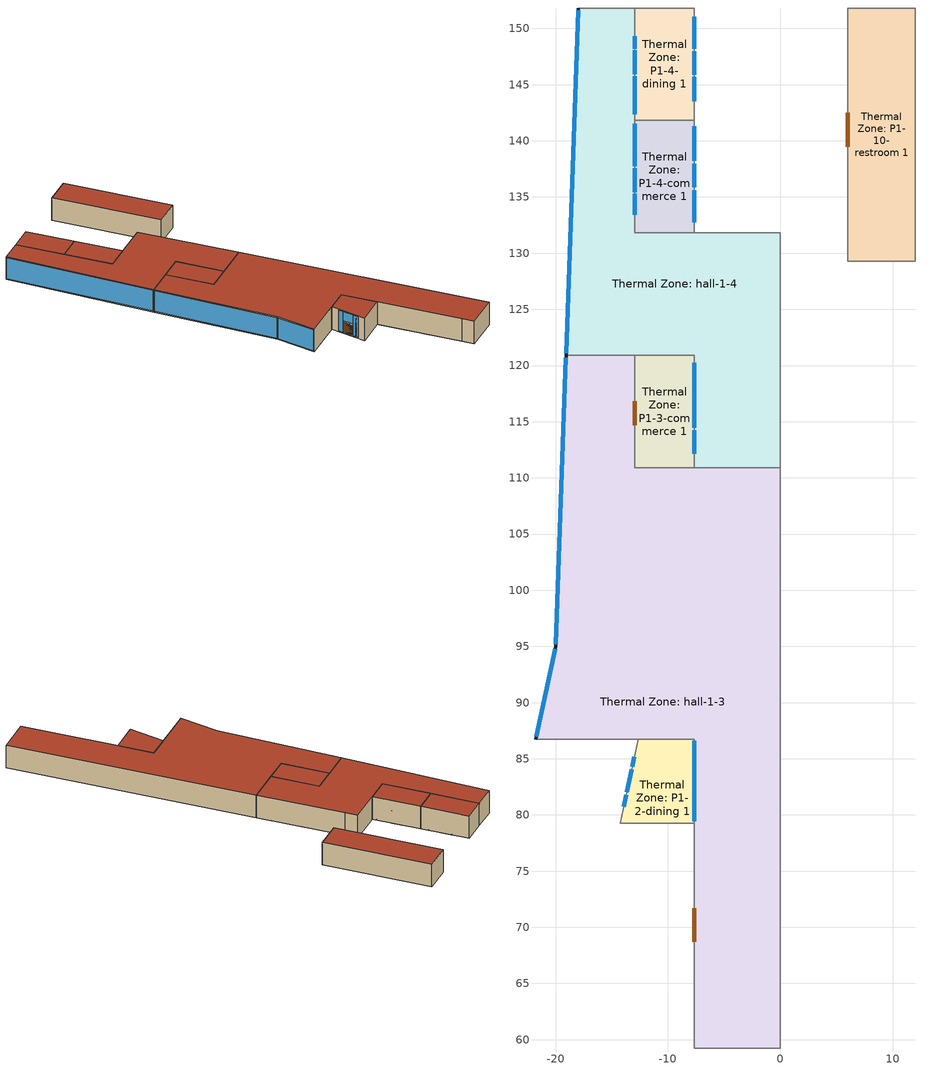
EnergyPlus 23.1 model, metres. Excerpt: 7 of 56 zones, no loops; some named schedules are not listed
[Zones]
Thermal Zone: hall-1-3
 floor ground (ExtSlabCarpet 4in ClimateZone 1-8): -12.95,120.9 -12.95,110.9 0,110.9 0,59.26 -7.64,59.26 -7.64,86.76 -21.77,86.76 -20,95 -19.07,120.9 z0
 wall outside (ASHRAE 189.1-2009 ExtWall Mass ClimateZone 5): -19.07,120.9 -20,95 -21.77,86.76 z0:5
 wall to Thermal Zone: P1-3-commerce 1 (Interior Wall): -7.64,110.9 -12.95,110.9 -12.95,120.9 z0:5
 wall to Thermal Zone: hall-1-4 (Air Wall): 0,110.9 -7.64,110.9 / -12.95,120.9 -19.07,120.9 z0:5
 wall to Thermal Zone: hall-1-12 (Air Wall): 0,59.26 0,110.9 z0:5
 wall to Thermal Zone: hall-1-2 (Air Wall): -7.64,59.26 0,59.26 / -21.77,86.76 -12.64,86.76 z0:5
 wall to Thermal Zone: P1-2-breakroom 1 (Interior Wall): -7.64,61.76 -7.64,59.26 z0:5
 wall to Thermal Zone: P1-2-restroom 1 (Interior Wall): -7.64,79.26 -7.64,61.76 z0:5
 wall to Thermal Zone: P1-2-dining 1 (Interior Wall): -12.64,86.76 -7.64,86.76 -7.64,79.26 z0:5
 window (Curtain Window): -19.08,120.7 -19.99,95.2 / -20.04,94.8 -21.72,86.95 z0.2:4.8
 window inside (Interior Window): -7.64,86.59 -7.64,79.46 z0.2:4.81
 door inside (Interior Door): -12.95,114.71 -12.95,116.81 / -7.64,71.7 -7.64,68.7 z0:2.5
 roof outside (ASHRAE 189.1-2009 ExtRoof IEAD ClimateZone 2-5): 0,59.26 0,110.9 -12.95,110.9 -12.95,120.9 -19.07,120.9 -20,95 -21.77,86.76 -7.64,86.76 -7.64,59.26 z5
Thermal Zone: P1-2-dining 1
 floor ground (ExtSlabCarpet 4in ClimateZone 1-8): -7.64,86.76 -7.64,79.26 -14.25,79.26 -12.64,86.76 z0
 wall to Thermal Zone: P1-2-restroom 1 (Interior Wall): -14.25,79.26 -7.64,79.26 z0:5
 wall to Thermal Zone: hall-1-2 (Interior Wall): -12.64,86.76 -14.25,79.26 z0:5
 window inside (Interior Window): -12.98,85.17 -13.17,84.28 / -13.7,81.81 -13.93,80.74 z0.2:4.8; -13.22,84.07 -13.66,82.02 z2.81:4.8
 door inside (Interior Door): -13.22,84.07 -13.66,82.02 z0:2.5
 roof outside (ASHRAE 189.1-2009 ExtRoof IEAD ClimateZone 2-5): -7.64,79.26 -7.64,86.76 -12.64,86.76 -14.25,79.26 z5
Thermal Zone: hall-1-4
 floor ground (ExtSlabCarpet 4in ClimateZone 1-8): -12.95,151.82 -12.95,131.82 0,131.82 0,110.9 -7.64,110.9 -7.64,120.9 -19.07,120.9 -17.97,151.82 z0
 wall outside (ASHRAE 189.1-2009 ExtWall Mass ClimateZone 5): -17.97,151.82 -19.07,120.9 z0:5
 wall to Thermal Zone: P1-4-dining 1 (Interior Wall): -12.95,141.82 -12.95,151.82 z0:5
 wall to Thermal Zone: P1-4-commerce 1 (Interior Wall): -7.64,131.82 -12.95,131.82 -12.95,141.82 z0:5
 wall to Thermal Zone: hall-1-5 (Air Wall): 0,131.82 -7.64,131.82 / -12.95,151.82 -17.97,151.82 z0:5
 wall to Thermal Zone: hall-1-11 (Air Wall): 0,129.3 0,131.82 z0:5
 wall to Thermal Zone: hall-1-12 (Air Wall): 0,110.9 0,129.3 z0:5
 wall to Thermal Zone: P1-3-commerce 1 (Interior Wall): -12.95,120.9 -7.64,120.9 -7.64,110.9 z0:5
 window (Curtain Window): -17.98,151.62 -19.07,121.1 z0.2:4.8
 window inside (Interior Window): -12.95,135.44 -12.95,137.54 z2.7:4.8; -12.95,137.72 -12.95,141.54 / -12.95,133.4 -12.95,135.3 / -12.95,148.19 -12.95,149.31 / -12.95,142.37 -12.95,145.76 / -7.64,120.23 -7.64,114.44 z0.2:4.8; -12.95,145.93 -12.95,148.04 z2.69:4.8; -7.64,114.24 -7.64,112.14 z2.73:4.83
 door inside (Interior Door): -12.95,145.94 -12.95,148.04 / -12.95,135.44 -12.95,137.54 / -7.64,114.24 -7.64,112.14 z0:2.5
 roof outside (ASHRAE 189.1-2009 ExtRoof IEAD ClimateZone 2-5): 0,110.9 0,131.82 -12.95,131.82 -12.95,151.82 -17.97,151.82 -19.07,120.9 -7.64,120.9 -7.64,110.9 z5
Thermal Zone: P1-3-commerce 1
 floor ground (ExtSlabCarpet 4in ClimateZone 1-8): -7.64,120.9 -7.64,110.9 -12.95,110.9 -12.95,120.9 z0
 roof outside (ASHRAE 189.1-2009 ExtRoof IEAD ClimateZone 2-5): -7.64,110.9 -7.64,120.9 -12.95,120.9 -12.95,110.9 z5
Thermal Zone: P1-10-restroom 1
 floor ground (ExtSlabCarpet 4in ClimateZone 1-8): 12.01,151.8 12.01,129.3 6.01,129.3 6.01,151.8 z0
 wall to Thermal Zone: hall-1-12 (Interior Wall): 6.01,129.3 12.01,129.3 12.01,151.8 z0:5
 wall to Thermal Zone: hall-1-11 (Interior Wall): 12.01,151.8 6.01,151.8 6.01,129.3 z0:5
 door inside (Interior Door): 6.01,142.49 6.01,139.49 z0:2.5
 roof outside (ASHRAE 189.1-2009 ExtRoof IEAD ClimateZone 2-5): 12.01,129.3 12.01,151.8 6.01,151.8 6.01,129.3 z5
Thermal Zone: P1-4-commerce 1
 floor ground (ExtSlabCarpet 4in ClimateZone 1-8): -7.64,141.82 -7.64,131.82 -12.95,131.82 -12.95,141.82 z0
 wall to Thermal Zone: hall-1-5 (Interior Wall): -7.64,131.82 -7.64,141.82 z0:5
 wall to Thermal Zone: P1-4-dining 1 (Interior Wall): -7.64,141.82 -12.95,141.82 z0:5
 window inside (Interior Window): -7.64,132.75 -7.64,135.59 / -7.64,138.24 -7.64,141.3 z0.2:4.8; -7.64,135.87 -7.64,137.97 z2.74:4.8
 door inside (Interior Door): -7.64,135.87 -7.64,137.97 z0:2.5
 roof outside (ASHRAE 189.1-2009 ExtRoof IEAD ClimateZone 2-5): -7.64,131.82 -7.64,141.82 -12.95,141.82 -12.95,131.82 z5
Thermal Zone: P1-4-dining 1
 floor ground (ExtSlabCarpet 4in ClimateZone 1-8): -7.64,151.82 -7.64,141.82 -12.95,141.82 -12.95,151.82 z0
 wall to Thermal Zone: hall-1-5 (Interior Wall): -7.64,141.82 -7.64,151.82 -12.95,151.82 z0:5
 window inside (Interior Window): -7.64,143.5 -7.64,145.7 / -7.64,148.21 -7.64,151.06 z0.2:4.8; -7.64,145.89 -7.64,147.98 z2.72:4.8
 door inside (Interior Door): -7.64,145.89 -7.64,147.99 z0:2.5
 roof outside (ASHRAE 189.1-2009 ExtRoof IEAD ClimateZone 2-5): -7.64,141.82 -7.64,151.82 -12.95,151.82 -12.95,141.82 z5
[Building]
Building 1: Maximum number of warmup days=50; Minimum number of warmup days=6
[Site:Location]
Beijing: Elevation=31.3; Latitude=39.8; Longitude=116.47; Time zone=8
[SizingPeriod:DesignDay] Ashrae clear sky optical depth for beam irradiance taub=0.747; Ashrae clear sky optical depth for diffuse irradiance taud=1.448; Barometric pressure=100950; Begin environment reset mode=FullResetAtBeginEnvironment; Daily dry bulb temperature range=8.9; Day of month=21; Day type=SummerDesignDay; Daylight saving time indicator=No; Dry bulb temperature range modifier type=DefaultMultipliers; Month=7; Rain indicator=No; Snow indicator=No; Solar model indicator=ASHRAETau; Wind direction=180; Wind speed=3.4
Name | Humidity condition type | Maximum dry bulb temperature | Wetbulb or dewpoint at maximum dry bulb | Enthalpy at maximum dry bulb
Beijing Ann Clg .4% Condns DB=>MWB | WetBulb | 34.9 | 22.2
Beijing Ann Clg .4% Condns DP=>MDB | DewPoint | 28.9 | 26.1
Beijing Ann Clg .4% Condns Enth=>MDB | Enthalpy | 30.1 |  | 86200
Beijing Ann Clg .4% Condns WB=>MDB | WetBulb | 30.5 | 27
[Construction]
ASHRAE 189.1-2009 ExtRoof IEAD ClimateZone 2-5: Roof Membrane, Roof Insulation [21], Metal Decking
ASHRAE 189.1-2009 ExtWall Mass ClimateZone 5: 1IN Stucco, 8IN Concrete HW, Wall Insulation [40], 1/2IN Gypsum
Curtain Window: Curtain Wall 12T Low-E, Ar, Curtain Wall 12T
ExtSlabCarpet 4in ClimateZone 1-8: MAT-CC05 4 HW CONCRETE, CP02 CARPET PAD
Interior Door: G05 25mm wood
Interior Wall: G01a 19mm gypsum board, F04 Wall air space resistance, G01a 19mm gypsum board
Interior Window: Clear 3mm
[Construction:AirBoundary]
Air Wall: SimpleMixing, 0.8, Always On
[Material] Thermal absorptance=0.9
Name | Conductivity | Density | Roughness | Solar absorptance | Specific heat | Thickness | Visible absorptance
1/2IN Gypsum | 0.16 | 784.9 | Smooth | 0.4 | 830 | 0.0127 | 0.4
1IN Stucco | 0.6918 | 1858 | Smooth | 0.92 | 837 | 0.0253 | 0.92
8IN Concrete HW | 1.7296 | 2243 | MediumRough | 0.65 | 837 | 0.2033 | 0.65
G01a 19mm gypsum board | 0.16 | 800 | MediumSmooth | 0.4 | 1090 | 0.019 | 0.4
G05 25mm wood | 0.15 | 608 | MediumSmooth | 0.5 | 1630 | 0.0254 | 0.5
MAT-CC05 4 HW CONCRETE | 1.311 | 2240 | Rough | 0.85 | 836.8 | 0.1016 | 0.85
Metal Decking | 45.006 | 7680 | MediumSmooth | 0.6 | 418.4 | 0.0015 | 0.6
Roof Insulation [21] | 0.049 | 265 | MediumRough | 0.7 | 836.8 | 0.2105 | 0.7
Roof Membrane | 0.16 | 1121.29 | VeryRough | 0.7 | 1460 | 0.0095 | 0.7
Wall Insulation [40] | 0.0432 | 91 | MediumRough | 0.5 | 837 | 0.0794 | 0.5
[Material:AirGap]
F04 Wall air space resistance: Thermal resistance=0.15
[Material:NoMass]
CP02 CARPET PAD: Roughness=Smooth; Solar absorptance=0.8; Thermal absorptance=0.9; Thermal resistance=0.1; Visible absorptance=0.8
[WindowMaterial:Gas]
Ar: Gas type=Argon; Thickness=0.018
[WindowMaterial:Glazing] Back side solar reflectance at normal incidence=0; Optical data type=SpectralAverage
Name | Back side infrared hemispherical emissivity | Back side visible reflectance at normal incidence | Conductivity | Dirt correction factor for solar and visible transmittance | Front side infrared hemispherical emissivity | Front side solar reflectance at normal incidence | Front side visible reflectance at normal incidence | Infrared transmittance at normal incidence | Solar diffusing | Solar transmittance at normal incidence | Thickness | Visible transmittance at normal incidence
Clear 3mm | 0.84 | 0 | 0.9 | 1 | 0.84 | 0.075 | 0.081 | 0 | No | 0.837 | 0.003 | 0.898
Curtain Wall 12T |  | 0 |  |  |  | 0.08 | 0.08 |  |  | 0.91 | 0.012 | 0.916
Curtain Wall 12T Low-E |  | 0.14 |  |  |  | 0.41 | 0.13 |  |  | 0.38 | 0.012 | 0.72
[ElectricEquipment] Design level calculation method=Watts/Area
Name | Schedule | Watts per zone floor area | Zone or zonelist or space or spacelist | End use subcategory | Fraction latent | Fraction lost | Fraction radiant
189.1-2009 - Office - Restroom - CZ4-8 Electric Equipment | Office Bldg Equip | 0.753474 | 189.1-2009 - Office - Restroom - CZ4-8
189.1-2009 - Office - WholeBuilding - Lg Office - CZ4-8 Electric Equipment | Large Office Bldg Equip | 5.81251 | 189.1-2009 - Office - WholeBuilding - Lg Office - CZ4-8
Office Dining Elec Equip | OfficeLarge BLDG_EQUIP_SCH | 10.7639 | Office Dining | General | 0 | 0 | 0.5
Retail Retail Elec Equip | RetailStandalone BLDG_EQUIP_SCH | 3.22917 | Retail Retail | General | 0 | 0 | 0.5
[Lights] Design level calculation method=Watts/Area
Name | Schedule | Watts per zone floor area | Zone or zonelist or space or spacelist | End use subcategory | Fraction radiant | Fraction replaceable | Fraction visible | Return air fraction
189.1-2009 - Office - Restroom - CZ4-8 Lights | Office Bldg Light | 8.71877 | 189.1-2009 - Office - Restroom - CZ4-8
189.1-2009 - Office - WholeBuilding - Lg Office - CZ4-8 Lights | Large Office Bldg Light | 9.68752 | 189.1-2009 - Office - WholeBuilding - Lg Office - CZ4-8
Office Dining Lights | OfficeLarge BLDG_LIGHT_SCH | 9.68752 | Office Dining | General | 0.4 | 1 | 0.2 | 0.4
Retail Retail Lights | RetailStandalone BLDG_LIGHT_SCH | 18.2986 | Retail Retail | General | 0.7 | 1 | 0.2 | 0
[People] Fraction radiant=0.3; Number of people calculation method=People/Area
Name | Activity level schedule | Number of people schedule | People per floor area | Zone or zonelist or space or spacelist | Sensible heat fraction
189.1-2009 - Office - Restroom - CZ4-8 People | Office Activity | Office Misc Occ | 0.107639 | 189.1-2009 - Office - Restroom - CZ4-8
189.1-2009 - Office - WholeBuilding - Lg Office - CZ4-8 People | Large Office Activity | Large Office Bldg Occ | 0.0538196 | 189.1-2009 - Office - WholeBuilding - Lg Office - CZ4-8 | 0.6
Office Dining People | OfficeMedium ACTIVITY_SCH | OfficeLarge BLDG_OCC_SCH | 0.107639 | Office Dining | 0.6
Retail Retail People | RetailStandalone ACTIVITY_SCH | RetailStandalone BLDG_OCC_SCH | 0.161459 | Retail Retail | 0.6
[Space]
Name | Zone | Space type
P1-2-dining 1 | Thermal Zone: P1-2-dining 1 | Office Dining
P1-3-commerce 1 | Thermal Zone: P1-3-commerce 1 | Retail Retail
P1-4-commerce 1 | Thermal Zone: P1-4-commerce 1 | Retail Retail
P1-4-dining 1 | Thermal Zone: P1-4-dining 1 | Office Dining
P1-10-restroom 1 | Thermal Zone: P1-10-restroom 1 | 189.1-2009 - Office - Restroom - CZ4-8
hall-1-3 | Thermal Zone: hall-1-3 | 189.1-2009 - Office - WholeBuilding - Lg Office - CZ4-8
hall-1-4 | Thermal Zone: hall-1-4 | 189.1-2009 - Office - WholeBuilding - Lg Office - CZ4-8
[SpaceList]
189.1-2009 - Office - Restroom - CZ4-8: P1-2-restroom 1, P1-10-restroom 1, P1-8-restroom 1, P2-2-restroom 1, P3-2-restroom 1
189.1-2009 - Office - WholeBuilding - Lg Office - CZ4-8: hall-1-1, hall-1-13, hall-1-12, hall-2-3, hall-1-2, hall-1-9, hall-1-6, P1-2-breakroom 1, hall-1-11, hall-1-3, hall-1-4, hall-2-1, hall-1-10, hall-1-5, hall-1-7, hall-1-8, hall-4-4, hall-4-3, hall-4-2, hall-4-1, hall-2-2, hall-3-1, hall-3-2, hall-3-3
Office Dining: P1-1-dining 1, P1-7-dining 1, P1-2-dining 1, P1-4-dining 1, P3-2-dining 1, P3-1-dining 1
Retail Retail: P3-1-commerce 1, P2-1-commerce 2, P1-1-commerce 1, P1-11-commerce 2, P4-1-commerce 1, P1-11-commerce 1, P1-3-commerce 1, P2-1-commerce 3, P1-4-commerce 1, P4-2-commerce 2, P1-9-commerce 1, P4-2-commerce 1, P1-5-commerce 1, P1-6-commerce 1, P4-3-commerce 2, P4-3-commerce 1
[Zone] Multiplier=1; Part of total floor area=Yes; Zone inside convection algorithm=TARP; Zone outside convection algorithm=TARP
Thermal Zone: P1-2-dining 1; Thermal Zone: P1-3-commerce 1; Thermal Zone: P1-4-commerce 1; Thermal Zone: P1-4-dining 1; Thermal Zone: P1-10-restroom 1; Thermal Zone: hall-1-3; Thermal Zone: hall-1-4
[ZoneInfiltration:DesignFlowRate] Design flow rate calculation method=Flow/ExteriorArea
Name | Flow rate per exterior surface area | Schedule | Zone or zonelist or space or spacelist
189.1-2009 - Office - Restroom - CZ4-8 Infiltration | 0.000226568 | Office Infil Quarter On | 189.1-2009 - Office - Restroom - CZ4-8
189.1-2009 - Office - WholeBuilding - Lg Office - CZ4-8 Infiltration | 0.000226568 | Large Office Infil Quarter On | 189.1-2009 - Office - WholeBuilding - Lg Office - CZ4-8
Office Dining Infiltration | 0.00030226 | OfficeMedium INFIL_SCH_PNNL | Office Dining
Retail Retail Infiltration | 0.00030226 | RetailStandalone INFIL_SCH_PNNL | Retail Retail
[Schedule:Week:Daily]
Always On Week Rule - Jan1-Dec31: Always On Default, Always On Default, Always On Default, Always On Default, Always On Default, Always On Default, Always On Default, Always On Default, Always On Default, Always On Default, Always On Default, Always On Default
OfficeLarge BLDG_EQUIP_SCH Week Rule - Jan1-Dec31: OfficeLarge BLDG_EQUIP_SCH Default, OfficeLarge BLDG_EQUIP_SCH Wkdy Day, OfficeLarge BLDG_EQUIP_SCH Wkdy Day, OfficeLarge BLDG_EQUIP_SCH Wkdy Day, OfficeLarge BLDG_EQUIP_SCH Wkdy Day, OfficeLarge BLDG_EQUIP_SCH Wkdy Day, OfficeLarge BLDG_EQUIP_SCH Sat Day, OfficeLarge BLDG_EQUIP_SCH Default, OfficeLarge BLDG_EQUIP_SCH Summer Design Day, OfficeLarge BLDG_EQUIP_SCH Winter Design Day, OfficeLarge BLDG_EQUIP_SCH Default, OfficeLarge BLDG_EQUIP_SCH Default
OfficeLarge BLDG_LIGHT_SCH Week Rule - Jan1-Dec31: OfficeLarge BLDG_LIGHT_SCH Default, OfficeLarge BLDG_LIGHT_SCH Wkdy Day, OfficeLarge BLDG_LIGHT_SCH Wkdy Day, OfficeLarge BLDG_LIGHT_SCH Wkdy Day, OfficeLarge BLDG_LIGHT_SCH Wkdy Day, OfficeLarge BLDG_LIGHT_SCH Wkdy Day, OfficeLarge BLDG_LIGHT_SCH Sat Day, OfficeLarge BLDG_LIGHT_SCH Default, OfficeLarge BLDG_LIGHT_SCH Summer Design Day, OfficeLarge BLDG_LIGHT_SCH Winter Design Day, OfficeLarge BLDG_LIGHT_SCH Default, OfficeLarge BLDG_LIGHT_SCH Default
OfficeLarge BLDG_OCC_SCH Week Rule - Jan1-Dec31: OfficeLarge BLDG_OCC_SCH Default, OfficeLarge BLDG_OCC_SCH Wkdy Day, OfficeLarge BLDG_OCC_SCH Wkdy Day, OfficeLarge BLDG_OCC_SCH Wkdy Day, OfficeLarge BLDG_OCC_SCH Wkdy Day, OfficeLarge BLDG_OCC_SCH Wkdy Day, OfficeLarge BLDG_OCC_SCH Sat Day, OfficeLarge BLDG_OCC_SCH Default, OfficeLarge BLDG_OCC_SCH Summer Design Day, OfficeLarge BLDG_OCC_SCH Winter Design Day, OfficeLarge BLDG_OCC_SCH Default, OfficeLarge BLDG_OCC_SCH Default
OfficeMedium ACTIVITY_SCH Week Rule - Jan1-Dec31: OfficeMedium ACTIVITY_SCH Default, OfficeMedium ACTIVITY_SCH Default, OfficeMedium ACTIVITY_SCH Default, OfficeMedium ACTIVITY_SCH Default, OfficeMedium ACTIVITY_SCH Default, OfficeMedium ACTIVITY_SCH Default, OfficeMedium ACTIVITY_SCH Default, OfficeMedium ACTIVITY_SCH Default, OfficeMedium ACTIVITY_SCH Summer Design Day, OfficeMedium ACTIVITY_SCH Winter Design Day, OfficeMedium ACTIVITY_SCH Default, OfficeMedium ACTIVITY_SCH Default
OfficeMedium INFIL_SCH_PNNL Week Rule - Jan1-Dec31: OfficeMedium INFIL_SCH_PNNL Default, OfficeMedium INFIL_SCH_PNNL SmrDsn|Wkdy Day, OfficeMedium INFIL_SCH_PNNL SmrDsn|Wkdy Day, OfficeMedium INFIL_SCH_PNNL SmrDsn|Wkdy Day, OfficeMedium INFIL_SCH_PNNL SmrDsn|Wkdy Day, OfficeMedium INFIL_SCH_PNNL SmrDsn|Wkdy Day, OfficeMedium INFIL_SCH_PNNL WntrDsn|Sat Day, OfficeMedium INFIL_SCH_PNNL Default, OfficeMedium INFIL_SCH_PNNL Summer Design Day, OfficeMedium INFIL_SCH_PNNL Winter Design Day, OfficeMedium INFIL_SCH_PNNL Default, OfficeMedium INFIL_SCH_PNNL Default
RetailStandalone ACTIVITY_SCH Week Rule - Jan1-Dec31: RetailStandalone ACTIVITY_SCH Default, RetailStandalone ACTIVITY_SCH Default, RetailStandalone ACTIVITY_SCH Default, RetailStandalone ACTIVITY_SCH Default, RetailStandalone ACTIVITY_SCH Default, RetailStandalone ACTIVITY_SCH Default, RetailStandalone ACTIVITY_SCH Default, RetailStandalone ACTIVITY_SCH Default, RetailStandalone ACTIVITY_SCH Summer Design Day, RetailStandalone ACTIVITY_SCH Winter Design Day, RetailStandalone ACTIVITY_SCH Default, RetailStandalone ACTIVITY_SCH Default
RetailStandalone BLDG_EQUIP_SCH Week Rule - Jan1-Dec31: RetailStandalone BLDG_EQUIP_SCH Default, RetailStandalone BLDG_EQUIP_SCH Wkdy Day, RetailStandalone BLDG_EQUIP_SCH Wkdy Day, RetailStandalone BLDG_EQUIP_SCH Wkdy Day, RetailStandalone BLDG_EQUIP_SCH Wkdy Day, RetailStandalone BLDG_EQUIP_SCH Wkdy Day, RetailStandalone BLDG_EQUIP_SCH Sat Day, RetailStandalone BLDG_EQUIP_SCH Default, RetailStandalone BLDG_EQUIP_SCH Summer Design Day, RetailStandalone BLDG_EQUIP_SCH Winter Design Day, RetailStandalone BLDG_EQUIP_SCH Default, RetailStandalone BLDG_EQUIP_SCH Default
RetailStandalone BLDG_LIGHT_SCH Week Rule - Jan1-Dec31: RetailStandalone BLDG_LIGHT_SCH Default, RetailStandalone BLDG_LIGHT_SCH Wkdy Day, RetailStandalone BLDG_LIGHT_SCH Wkdy Day, RetailStandalone BLDG_LIGHT_SCH Wkdy Day, RetailStandalone BLDG_LIGHT_SCH Wkdy Day, RetailStandalone BLDG_LIGHT_SCH Wkdy Day, RetailStandalone BLDG_LIGHT_SCH Sat Day, RetailStandalone BLDG_LIGHT_SCH Default, RetailStandalone BLDG_LIGHT_SCH Summer Design Day, RetailStandalone BLDG_LIGHT_SCH Winter Design Day, RetailStandalone BLDG_LIGHT_SCH Default, RetailStandalone BLDG_LIGHT_SCH Default
RetailStandalone BLDG_OCC_SCH Week Rule - Jan1-Dec31: RetailStandalone BLDG_OCC_SCH Default, RetailStandalone BLDG_OCC_SCH Wkdy Day, RetailStandalone BLDG_OCC_SCH Wkdy Day, RetailStandalone BLDG_OCC_SCH Wkdy Day, RetailStandalone BLDG_OCC_SCH Wkdy Day, RetailStandalone BLDG_OCC_SCH Wkdy Day, RetailStandalone BLDG_OCC_SCH Sat Day, RetailStandalone BLDG_OCC_SCH Default, RetailStandalone BLDG_OCC_SCH Summer Design Day, RetailStandalone BLDG_OCC_SCH Winter Design Day, RetailStandalone BLDG_OCC_SCH Default, RetailStandalone BLDG_OCC_SCH Default
[Schedule:Year]
Always On: Always On Week Rule - Jan1-Dec31, 1, 1, 12, 31
Large Office Activity: Large Office Activity Week Rule - Jan1-Dec31, 1, 1, 12, 31
Large Office Bldg Equip: Large Office Bldg Equip Week Rule - Jan1-Dec31, 1, 1, 12, 31
Large Office Bldg Light: Large Office Bldg Light Week Rule - Jan1-Dec31, 1, 1, 12, 31
Large Office Bldg Occ: Large Office Bldg Occ Week Rule - Jan1-Dec31, 1, 1, 12, 31
Large Office Infil Quarter On: Large Office Infil Quarter On Week Rule - Jan1-Dec31, 1, 1, 12, 31
Office Activity: Office Activity Week Rule - Jan1-Dec31, 1, 1, 12, 31
Office Bldg Equip: Office Bldg Equip Week Rule - Jan1-Dec31, 1, 1, 12, 31
Office Bldg Light: Office Bldg Light Week Rule - Jan1-Dec31, 1, 1, 12, 31
Office Infil Quarter On: Office Infil Quarter On Week Rule - Jan1-Dec31, 1, 1, 12, 31
Office Misc Occ: Office Misc Occ Week Rule - Jan1-Dec31, 1, 1, 12, 31
OfficeLarge BLDG_EQUIP_SCH: OfficeLarge BLDG_EQUIP_SCH Week Rule - Jan1-Dec31, 1, 1, 12, 31
OfficeLarge BLDG_LIGHT_SCH: OfficeLarge BLDG_LIGHT_SCH Week Rule - Jan1-Dec31, 1, 1, 12, 31
OfficeLarge BLDG_OCC_SCH: OfficeLarge BLDG_OCC_SCH Week Rule - Jan1-Dec31, 1, 1, 12, 31
OfficeMedium ACTIVITY_SCH: OfficeMedium ACTIVITY_SCH Week Rule - Jan1-Dec31, 1, 1, 12, 31
OfficeMedium INFIL_SCH_PNNL: OfficeMedium INFIL_SCH_PNNL Week Rule - Jan1-Dec31, 1, 1, 12, 31
RetailStandalone ACTIVITY_SCH: RetailStandalone ACTIVITY_SCH Week Rule - Jan1-Dec31, 1, 1, 12, 31
RetailStandalone BLDG_EQUIP_SCH: RetailStandalone BLDG_EQUIP_SCH Week Rule - Jan1-Dec31, 1, 1, 12, 31
RetailStandalone BLDG_LIGHT_SCH: RetailStandalone BLDG_LIGHT_SCH Week Rule - Jan1-Dec31, 1, 1, 12, 31
RetailStandalone BLDG_OCC_SCH: RetailStandalone BLDG_OCC_SCH Week Rule - Jan1-Dec31, 1, 1, 12, 31
RetailStandalone INFIL_SCH_PNNL: RetailStandalone INFIL_SCH_PNNL Week Rule - Jan1-Dec31, 1, 1, 12, 31
